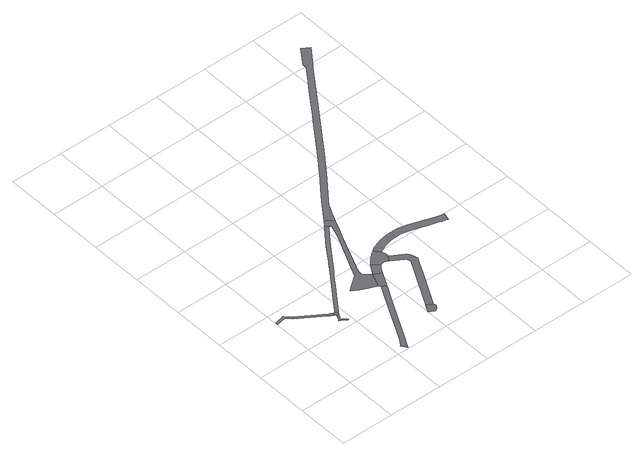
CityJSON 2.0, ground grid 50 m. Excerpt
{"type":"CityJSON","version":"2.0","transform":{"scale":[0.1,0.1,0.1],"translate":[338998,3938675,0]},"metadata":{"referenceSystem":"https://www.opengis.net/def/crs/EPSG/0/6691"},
"CityObjects":{
"road1":{"type":"Road","attributes":{"RoadStructureAttribute.sectionType":"1"},"geometry":[{"type":"MultiSurface","lod":"1","boundaries":[[[0,1,2,3,4,5,6,7,8,9,10,11,12,13,14,15,16,17]]]}]},
"road2":{"type":"Road","geometry":[{"type":"MultiSurface","lod":"1","boundaries":[[[18,19,20,21,22,23,24,25,26,27]]]}]},
"road3":{"type":"Road","geometry":[{"type":"MultiSurface","lod":"1","boundaries":[[[16,28,29,18,27,30,31,32,17]]]}]},
"road4":{"type":"Road","attributes":{"RoadStructureAttribute.sectionType":"1"},"geometry":[{"type":"MultiSurface","lod":"1","boundaries":[[[33,34,35,36,37,38,39,40,41,42,43,44]]]}]},
"road5":{"type":"Road","geometry":[{"type":"MultiSurface","lod":"1","boundaries":[[[45,46,47,48,49,50,51,52,53,31,30,54,55,56,57,58,59,60,61,62,63,64,65,66,67]]]}]},
"road6":{"type":"Road","geometry":[{"type":"MultiSurface","lod":"1","boundaries":[[[68,69,70,71,72,73]]]}]},
"road7":{"type":"Road","geometry":[{"type":"MultiSurface","lod":"1","boundaries":[[[74,75,76,77,78,79,80,81,82,33,44]]]}]},
"road8":{"type":"Road","attributes":{"RoadStructureAttribute.sectionType":"1"},"geometry":[{"type":"MultiSurface","lod":"1","boundaries":[[[83,84,85,86,87,88,89,90,91,92,93,94,95,96,97,98,99,100,101,67,66,102,103,104,105,106,107,108,109,110,111,112,113,114,115,116,117,118,79,78]]]}]},
"road9":{"type":"Road","attributes":{"RoadStructureAttribute.sectionType":"1"},"geometry":[{"type":"MultiSurface","lod":"1","boundaries":[[[119,120,121,122,78,77,123,124,125,126,127,128]]]}]},
"road10":{"type":"Road","attributes":{"RoadStructureAttribute.sectionType":"1"},"geometry":[{"type":"MultiSurface","lod":"1","boundaries":[[[129,130,131,132,133,134,135,136,72,71,137,138,139,140,141,142,143,144,145,146,147]]]}]},
"road11":{"type":"Road","geometry":[{"type":"MultiSurface","lod":"1","boundaries":[[[127,148,149,147,146,150,151,152,153,154,155,156,157,158,159,128]]]}]},
"road12":{"type":"Road","attributes":{"RoadStructureAttribute.sectionType":"1"},"geometry":[{"type":"MultiSurface","lod":"1","boundaries":[[[160,161,162,163,164,165,166,167,168,169,170,171,172,173,174,175,176,177,178,154,153,179,180,181,182,183,184,185,186,187,188,189,190,191,192,193,194,195,196]]]}]},
"road13":{"type":"Road","attributes":{"RoadStructureAttribute.sectionType":"1"},"geometry":[{"type":"MultiSurface","lod":"1","boundaries":[[[197,198,199,200,201,202,203,204,205,206,207,208,209,210,211,212,100,99,213,214,215,216,217,218,219,220,221,222,223,224,225]]]}]}
},
"vertices":[
[416,699,0],[403,707,0],[392,713,0],[392,714,0],[152,873,0],[145,880,0],[98,928,0],[4,905,0],[9,884,0],[94,901,0],[119,877,0],[139,857,0],[371,699,0],[379,693,0],[389,687,0],[393,685,0],[410,674,0],[423,695,0],
[429,658,0],[406,616,0],[397,603,0],[413,592,0],[417,589,0],[462,557,0],[471,571,0],[429,600,0],[421,605,0],[444,650,0],
[425,665,0],[430,662,0],[464,679,0],[436,699,0],[431,696,0],
[912,685,0],[909,679,0],[883,629,0],[802,476,0],[624,130,0],[589,76,0],[577,65,0],[608,10,0],[631,52,0],[662,105,0],[841,452,0],[952,663,0],
[967,1427,0],[886,1320,0],[789,1182,0],[773,1159,0],[712,1071,0],[710,1069,0],[622,948,0],[505,789,0],[458,724,0],[467,684,0],[468,684,0],[577,837,0],[611,884,0],[660,953,0],[701,1011,0],[730,1043,0],[739,1054,0],[913,1301,0],[991,1399,0],[1042,1465,0],[1051,1472,0],[1063,1476,0],[1026,1505,0],
[1054,191,0],[1079,201,0],[1100,241,0],[1092,265,0],[1038,293,0],[1000,218,0],
[954,667,0],[960,678,0],[997,749,0],[1022,796,0],[954,832,0],[899,701,0],[905,699,0],[911,694,0],[912,689,0],
[935,848,0],[901,875,0],[893,886,0],[887,898,0],[887,904,0],[887,909,0],[889,929,0],[895,948,0],[895,949,0],[905,978,0],[973,1134,0],[1056,1323,0],[1059,1329,0],[1109,1436,0],[1117,1456,0],[1127,1480,0],[1137,1504,0],[1065,1557,0],[1035,1516,0],[1068,1476,0],[1072,1475,0],[1073,1475,0],[1030,1353,0],[1026,1342,0],[941,1148,0],[857,967,0],[853,957,0],[852,955,0],[841,931,0],[837,922,0],[831,913,0],[695,811,0],[695,809,0],[698,803,0],[760,763,0],[834,729,0],
[999,910,0],[981,883,0],[966,857,0],[960,847,0],[1033,818,0],[1039,829,0],[1056,857,0],[1069,870,0],[1078,877,0],[1011,926,0],
[1261,798,0],[1269,794,0],[1273,789,0],[1282,754,0],[1281,751,0],[1241,675,0],[1216,628,0],[1044,303,0],[1097,275,0],[1271,604,0],[1308,674,0],[1334,722,0],[1347,747,0],[1327,816,0],[1327,817,0],[1309,839,0],[1221,894,0],[1185,917,0],[1153,866,0],
[1126,881,0],[1131,879,0],[1183,954,0],[1173,977,0],[1172,980,0],[1173,985,0],[1133,1041,0],[1107,1023,0],[1074,996,0],[1044,966,0],[1020,939,0],[1013,929,0],
[1838,995,0],[1835,996,0],[1790,1010,0],[1735,1027,0],[1644,1055,0],[1617,1064,0],[1520,1094,0],[1495,1100,0],[1461,1107,0],[1446,1109,0],[1423,1112,0],[1378,1113,0],[1331,1109,0],[1297,1104,0],[1254,1095,0],[1253,1094,0],[1213,1081,0],[1180,1069,0],[1139,1046,0],[1210,1005,0],[1236,1015,0],[1272,1027,0],[1305,1034,0],[1310,1035,0],[1339,1040,0],[1380,1042,0],[1418,1042,0],[1450,1038,0],[1480,1032,0],[1499,1027,0],[1623,988,0],[1646,981,0],[1731,955,0],[1760,946,0],[1770,943,0],[1814,929,0],[1823,926,0],
[2230,3193,0],[2120,3032,0],[2122,3020,0],[2122,3010,0],[2119,3000,0],[2114,2985,0],[2101,2968,0],[2028,2867,0],[1962,2777,0],[1798,2546,0],[1758,2491,0],[1527,2170,0],[1398,1995,0],[1351,1932,0],[1246,1799,0],[1199,1742,0],[1150,1532,0],[1171,1580,0],[1187,1614,0],[1210,1664,0],[1247,1714,0],[1395,1899,0],[1403,1909,0],[1571,2138,0],[1803,2459,0],[2007,2744,0],[2158,2953,0],[2176,2979,0],[2299,3146,0]
]}
